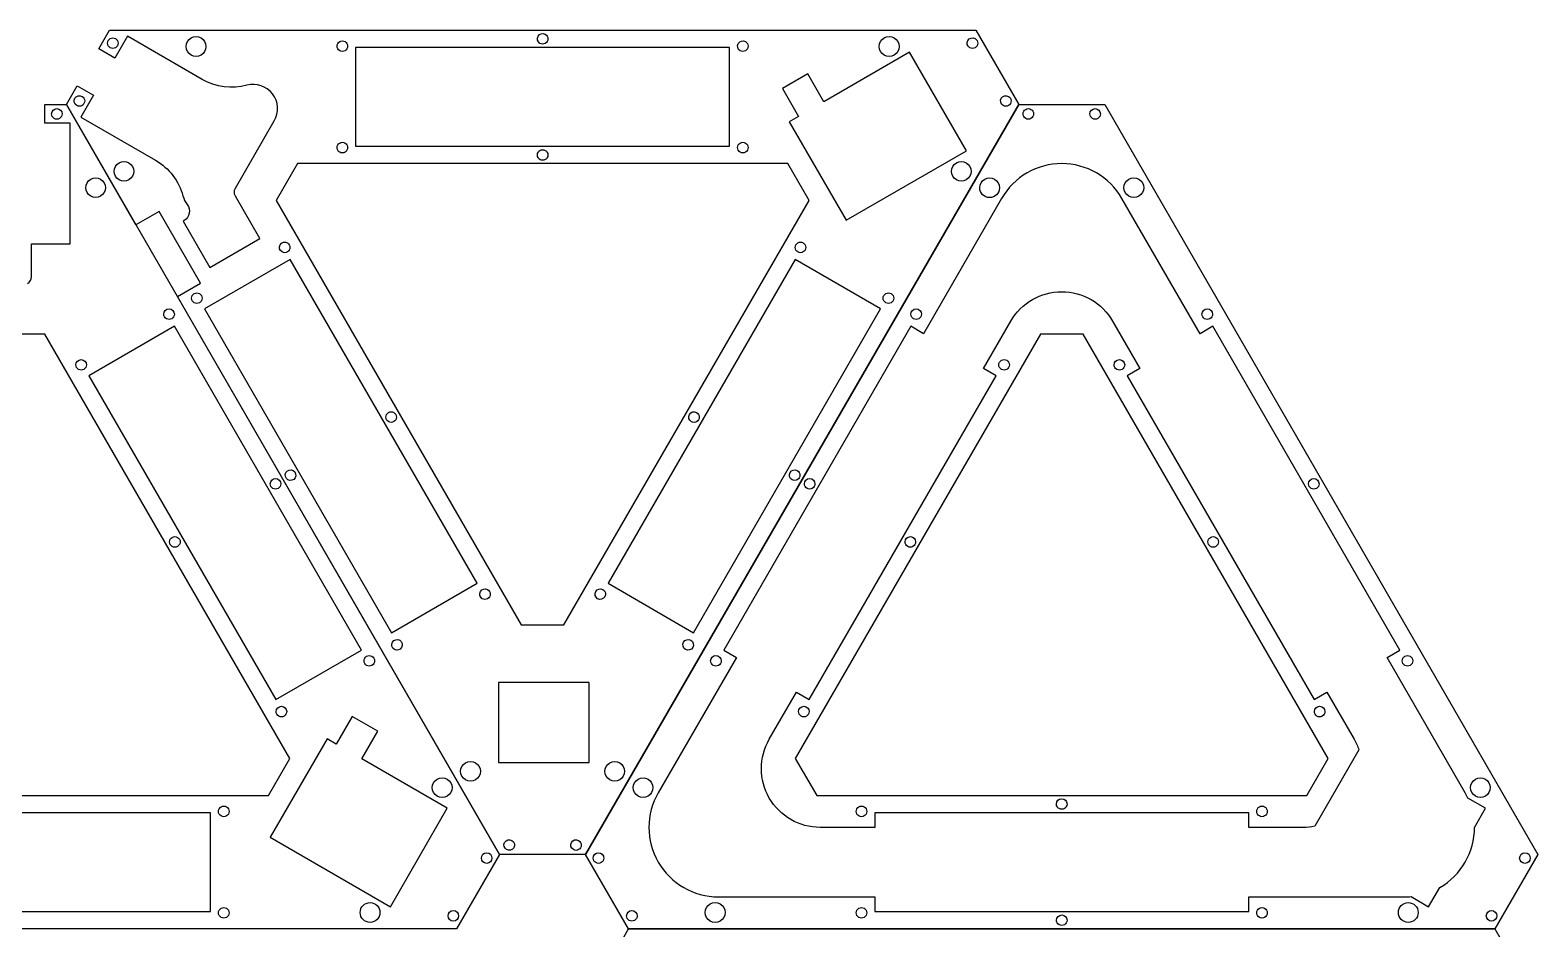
# Model space of a CAD drawing. Extents: x -29 to 538, y 574 to 910.
# Drawn here: x 255.9 to 538.2, y 742 to 910.3 of the extents above; entities that cross this region are included whole.
import ezdxf

# ---------------------------------------------------------------- set-up
doc = ezdxf.new("R2010")
doc.units = 0
doc.layers.get('0').update_dxf_attribs({"linetype": 'CONTINUOUS'})

msp = doc.modelspace()

# ---------------------------------------------------------------- linework, layer by layer
at = {"color": 7}
for p, q in [((268.772829, 906.804618), (270.797829, 910.312021)), ((270.797829, 910.312021), (432.95037, 910.31202)), ((274.178918, 909.168239), (271.803918, 905.054618)), ((288.170745, 901.090054), (274.178918, 909.168239)), ((287.92603, 908.852375), (287.92603, 908.852375)), ((352.367037, 909.549394), (352.367037, 909.549394)), ((417.672166, 908.852354), (417.672166, 908.852354)), ((432.95037, 910.31202), (441.000371, 896.369011)), ((271.803918, 905.054618), (268.772829, 906.804618)), ((271.908396, 908.735539), (271.908396, 908.735539)), ((314.881644, 908.169408), (314.881644, 908.169408)), ((316.874098, 907.062019), (316.874098, 888.562019)), ((386.874099, 907.062018), (316.874098, 907.062019)), ((386.874099, 888.562018), (386.874099, 907.062018)), ((389.856565, 908.169361), (389.856565, 908.169361)), ((420.562361, 906.16202), (404.540891, 896.91202)), ((431.21236, 887.71568), (420.562361, 906.16202)), ((432.829825, 908.735511), (432.829825, 908.735511)), ((401.540893, 902.108171), (396.777754, 899.358171)), ((404.540891, 896.91202), (401.540893, 902.108171)), ((262.747829, 896.369012), (264.772829, 899.876415)), ((264.772829, 899.876415), (267.803918, 898.126415)), ((267.803918, 898.126415), (265.428918, 894.012794)), ((265.658396, 897.910222), (265.658396, 897.910222)), ((396.777754, 899.358171), (399.777751, 894.16202)), ((439.079819, 897.910197), (439.079819, 897.910197)), ((258.69783, 892.869015), (258.69783, 896.369015)), ((258.69783, 896.369015), (262.74783, 896.369015)), ((275.747829, 873.852352), (262.747829, 896.369012)), ((262.74783, 896.369015), (343.8241, 755.940795)), ((359.9241, 755.940795), (441.00037, 896.369015)), ((441.000371, 896.369011), (359.924101, 755.940792)), ((441.00037, 896.369015), (457.10037, 896.369015)), ((457.10037, 896.369015), (538.17664, 755.940795)), ((263.44783, 892.869015), (258.69783, 892.869015)), ((261.93782, 894.619015), (261.93782, 894.619015)), ((263.44783, 870.269015), (263.44783, 892.869015)), ((399.777751, 894.16202), (398.045701, 893.162021)), ((398.045701, 893.162021), (408.6957, 874.71568)), ((443.79036, 894.618995), (443.79036, 894.618995)), ((456.29036, 894.618995), (456.29036, 894.618995)), ((314.88162, 889.169367), (314.88162, 889.169367)), ((389.856576, 889.169381), (389.856576, 889.169381)), ((316.874098, 888.562019), (386.874099, 888.562018)), ((352.371169, 887.789391), (352.371169, 887.789391)), ((408.6957, 874.71568), (431.21236, 887.71568)), ((274.42603, 885.469689), (274.42603, 885.469689)), ((305.999096, 885.312023), (301.999096, 878.38382)), ((397.749104, 885.312019), (305.999096, 885.312023)), ((401.749101, 878.383817), (397.749104, 885.312019)), ((431.172169, 885.469666), (431.172169, 885.469666)), ((270.04782, 880.805735), (270.04782, 880.805735)), ((437.40036, 880.805735), (437.40036, 880.805735)), ((464.40036, 880.805735), (464.40036, 880.805735)), ((301.999096, 878.38382), (347.874104, 798.925984)), ((355.874101, 798.925986), (401.749101, 878.383817)), ((437.79204, 878.812015), (423.15839, 853.465795)), ((474.94235, 853.465785), (460.3087, 878.812015)), ((280.077957, 876.352354), (275.747829, 873.852352)), ((287.827963, 862.928957), (280.077957, 876.352354)), ((284.772866, 874.675955), (284.578983, 874.56402)), ((284.578983, 874.56402), (289.602275, 865.863437)), ((256.19783, 864.142985), (256.19783, 870.269015)), ((256.19783, 870.269015), (263.44783, 870.269015)), ((289.602275, 865.863437), (298.961887, 871.267221)), ((304.08978, 870.477352), (304.08978, 870.477352)), ((400.648427, 870.477394), (400.648427, 870.477394)), ((304.622018, 867.340794), (288.600548, 858.090794)), ((339.622019, 806.719015), (304.622018, 867.340794)), ((399.126183, 867.340791), (364.126183, 806.719012)), ((415.147653, 858.090791), (399.126183, 867.340791)), ((283.497834, 860.428955), (287.827963, 862.928957)), ((287.635304, 860.977363), (287.635304, 860.977363)), ((417.10291, 860.977394), (417.10291, 860.977394)), ((343.8241, 755.940793), (283.497834, 860.428955)), ((288.600548, 858.090794), (323.600549, 797.469015)), ((380.147653, 797.469012), (415.147653, 858.090791)), ((282.93416, 857.120005), (282.93416, 857.120005)), ((422.79404, 857.120005), (422.79404, 857.120005)), ((434.41672, 846.965795), (439.52409, 855.812025)), ((458.57665, 855.812025), (463.68402, 846.965795)), ((458.57665, 855.812025), (458.57665, 855.812025)), ((477.2867, 857.120005), (477.2867, 857.120005)), ((258.69783, 853.383815), (250.69783, 853.383815)), ((304.57283, 773.925985), (258.69783, 853.383815)), ((282.97138, 854.840795), (266.94991, 845.590795)), ((317.97138, 794.219015), (282.97138, 854.840795)), ((420.77682, 854.840795), (385.77682, 794.219015)), ((445.05037, 853.383825), (399.17537, 773.925985)), ((423.15839, 853.465795), (420.77682, 854.840795)), ((453.05037, 853.383825), (445.05037, 853.383825)), ((498.92537, 773.925985), (453.05037, 853.383825)), ((477.32392, 854.840785), (474.94235, 853.465785)), ((512.32392, 794.219005), (477.32392, 854.840785)), ((266.47968, 847.620005), (266.47968, 847.620005)), ((436.79829, 845.590795), (434.41672, 846.965795)), ((439.24852, 847.620005), (439.24852, 847.620005)), ((460.83222, 847.620005), (460.83222, 847.620005)), ((463.68402, 846.965795), (461.30245, 845.590795)), ((266.94991, 845.590795), (301.94991, 784.969015)), ((401.79829, 784.969015), (436.79829, 845.590795)), ((461.30245, 845.590795), (496.30245, 784.969015)), ((324.027622, 838.704068), (324.027622, 838.704068)), ((380.708527, 838.700474), (380.708527, 838.700474)), ((305.184949, 827.82048), (305.184949, 827.82048)), ((399.555323, 827.824063), (399.555323, 827.824063)), ((302.87197, 825.346695), (302.87197, 825.346695)), ((402.85416, 825.343125), (402.85416, 825.343125)), ((497.22451, 825.346695), (497.22451, 825.346695)), ((284.02933, 814.463115), (284.02933, 814.463115)), ((421.70095, 814.466685), (421.70095, 814.466685)), ((478.38187, 814.463115), (478.38187, 814.463115)), ((323.600549, 797.469015), (339.622019, 806.719015)), ((341.577261, 805.547154), (341.577261, 805.547154)), ((363.160937, 805.547157), (363.160937, 805.547157)), ((364.126183, 806.719012), (380.147653, 797.469012)), ((347.874104, 798.925984), (355.874101, 798.925986)), ((325.122785, 796.047165), (325.122785, 796.047165)), ((379.61542, 796.047157), (379.61542, 796.047157)), ((301.94991, 784.969015), (317.97138, 794.219015)), ((385.77682, 794.219015), (388.15839, 792.844015)), ((509.94235, 792.844005), (512.32392, 794.219005)), ((320.42162, 792.189805), (320.42162, 792.189805)), ((388.15839, 792.844015), (373.52474, 767.497785)), ((385.30658, 792.189795), (385.30658, 792.189795)), ((524.57601, 767.497775), (509.94235, 792.844005)), ((514.77416, 792.189795), (514.77416, 792.189795)), ((360.603639, 788.132747), (343.603641, 788.132746)), ((343.603641, 788.132746), (343.603641, 773.132747)), ((360.60364, 773.132748), (360.603639, 788.132747)), ((394.30934, 777.497785), (399.41672, 786.344015)), ((399.41672, 786.344015), (401.79829, 784.969015)), ((496.30245, 784.969015), (498.68402, 786.344015)), ((303.96714, 782.689805), (303.96714, 782.689805)), ((316.25148, 781.790275), (313.25148, 776.594125)), ((321.01462, 779.040275), (316.25148, 781.790275)), ((401.76107, 782.689795), (401.76107, 782.689795)), ((498.31968, 782.689795), (498.31968, 782.689795)), ((318.01462, 773.844125), (321.01462, 779.040275)), ((311.51943, 777.594125), (300.86943, 759.147785)), ((313.25148, 776.594125), (311.51943, 777.594125)), ((300.57283, 766.997785), (304.57283, 773.925985)), ((334.03609, 764.594125), (318.01462, 773.844125)), ((399.17537, 773.925985), (403.17537, 766.997785)), ((494.92537, 766.997785), (498.92537, 773.925985)), ((504.68171, 775.532545), (496.41223, 761.209365)), ((339.299101, 773.106224), (339.299101, 773.106224)), ((343.603641, 773.132747), (360.60364, 773.132748)), ((366.299104, 773.106222), (366.299104, 773.106222)), ((334.9209, 768.442275), (334.9209, 768.442275)), ((372.527286, 768.442275), (372.527286, 768.442275)), ((529.27344, 768.442275), (529.27344, 768.442275)), ((208.82283, 766.997785), (300.57283, 766.997785)), ((403.17537, 766.997785), (494.92537, 766.997785)), ((450.0383, 765.377785), (450.0383, 765.377785)), ((528.38863, 764.594115), (525.09892, 766.493435)), ((289.69783, 763.747785), (219.69783, 763.747785)), ((289.69783, 745.247785), (289.69783, 763.747785)), ((293.1753, 763.997785), (293.1753, 763.997785)), ((323.38609, 746.147785), (334.03609, 764.594125)), ((412.55291, 763.997785), (412.55291, 763.997785)), ((484.05037, 763.747785), (414.05037, 763.747785)), ((414.05037, 763.747785), (414.05037, 760.997785)), ((484.05037, 760.997785), (484.05037, 763.747785)), ((487.52784, 763.997785), (487.52784, 763.997785)), ((526.31767, 761.007115), (528.38863, 764.594115)), ((414.05037, 760.997785), (403.83562, 760.997785)), ((494.26512, 760.997785), (484.05037, 760.997785)), ((300.86943, 759.147785), (323.38609, 746.147785)), ((346.11912, 758.548164), (346.11912, 758.548164)), ((358.619114, 758.548168), (358.619114, 758.548168)), ((343.8241, 755.940795), (335.7741, 741.997785)), ((342.39855, 755.256955), (342.39855, 755.256955)), ((359.924101, 755.940792), (343.8241, 755.940793)), ((367.9741, 741.997785), (359.9241, 755.940795)), ((363.329647, 755.256935), (363.329647, 755.256935)), ((538.17664, 755.940795), (530.12664, 741.997785)), ((536.75109, 755.256935), (536.75109, 755.256935)), ((384.78307, 747.997785), (414.05037, 747.997785)), ((414.05037, 747.997785), (414.05037, 745.247785)), ((484.05037, 745.247785), (484.05037, 747.997785)), ((484.05037, 747.997785), (513.31768, 747.997785)), ((514.44892, 748.047085), (517.73863, 746.147775)), ((517.73863, 746.147775), (519.80959, 749.734785)), ((219.69783, 745.247785), (289.69783, 745.247785)), ((414.05037, 745.247785), (484.05037, 745.247785)), ((293.1753, 744.997785), (293.1753, 744.997785)), ((321.42092, 745.059585), (321.42092, 745.059585)), ((336.14855, 744.431635), (336.14855, 744.431635)), ((369.579647, 744.431625), (369.579647, 744.431625)), ((386.02729, 745.059585), (386.02729, 745.059585)), ((412.55291, 744.997785), (412.55291, 744.997785)), ((450.04244, 743.617775), (450.04244, 743.617775)), ((487.52784, 744.997785), (487.52784, 744.997785)), ((515.77346, 745.059585), (515.77346, 745.059585)), ((530.50109, 744.431625), (530.50109, 744.431625)), ((335.7741, 741.997785), (173.62156, 741.997785)), ((359.9241, 728.054776), (367.9741, 741.997785)), ((530.12664, 741.997785), (367.9741, 741.997785)), ((367.9741, 741.997785), (530.126641, 741.997784)), ((530.126641, 741.997784), (538.176642, 728.054775))]:
    msp.add_line(p, q, dxfattribs=at)
for points in [[(270.918396, 908.735539), (271.224703, 908.912386), (271.602089, 908.912386), (271.908396, 908.735539)], [(285.15103, 907.250228), (285.15103, 907.911169), (285.503638, 908.521904), (286.07603, 908.852375)], [(286.07603, 908.852375), (286.648422, 909.182846), (287.353638, 909.182846), (287.92603, 908.852375)], [(287.92603, 908.852375), (288.498422, 908.521904), (288.85103, 907.911169), (288.85103, 907.250228)], [(351.377037, 907.834664), (350.903528, 908.108045), (350.741292, 908.713519), (351.014673, 909.187029)], [(351.014673, 909.187029), (351.288053, 909.660538), (351.893528, 909.822775), (352.367037, 909.549394)], [(352.367037, 909.549394), (352.673344, 909.372548), (352.862037, 909.045722), (352.862037, 908.692029)], [(414.897166, 907.250207), (414.897166, 907.911149), (415.249774, 908.521884), (415.822166, 908.852354)], [(415.822166, 908.852354), (416.394558, 909.182825), (417.099774, 909.182825), (417.672166, 908.852354)], [(417.672166, 908.852354), (418.244558, 908.521884), (418.597166, 907.911149), (418.597166, 907.250207)], [(431.47746, 908.373145), (431.750841, 908.846655), (432.356315, 909.008891), (432.829825, 908.735511)], [(270.423396, 907.878174), (270.423396, 908.231867), (270.612089, 908.558693), (270.918396, 908.735539)], [(270.918396, 907.020809), (270.612089, 907.197655), (270.423396, 907.524481), (270.423396, 907.878174)], [(271.908396, 907.020809), (271.602089, 906.843962), (271.224703, 906.843962), (270.918396, 907.020809)], [(271.908396, 908.735539), (272.214703, 908.558693), (272.403396, 908.231867), (272.403396, 907.878174)], [(272.403396, 907.878174), (272.403396, 907.524481), (272.214703, 907.197655), (271.908396, 907.020809)], [(286.07603, 905.648081), (285.503638, 905.978552), (285.15103, 906.589287), (285.15103, 907.250228)], [(288.85103, 907.250228), (288.85103, 906.589287), (288.498422, 905.978552), (287.92603, 905.648081)], [(313.396644, 907.312043), (313.396644, 907.665736), (313.585337, 907.992561), (313.891644, 908.169408)], [(313.891644, 906.454678), (313.585337, 906.631524), (313.396644, 906.95835), (313.396644, 907.312043)], [(313.891644, 908.169408), (314.197951, 908.346254), (314.575337, 908.346254), (314.881644, 908.169408)], [(314.881644, 906.454678), (314.575337, 906.277831), (314.197951, 906.277831), (313.891644, 906.454678)], [(314.881644, 908.169408), (315.187951, 907.992561), (315.376644, 907.665736), (315.376644, 907.312043)], [(315.376644, 907.312043), (315.376644, 906.95835), (315.187951, 906.631524), (314.881644, 906.454678)], [(352.367037, 907.834664), (352.06073, 907.657817), (351.683344, 907.657817), (351.377037, 907.834664)], [(352.862037, 908.692029), (352.862037, 908.338336), (352.673344, 908.01151), (352.367037, 907.834664)], [(388.866565, 906.454631), (388.393056, 906.728012), (388.230819, 907.333486), (388.5042, 907.806996)], [(388.5042, 907.806996), (388.777581, 908.280505), (389.383055, 908.442742), (389.856565, 908.169361)], [(389.856565, 906.454631), (389.550258, 906.277784), (389.172872, 906.277784), (388.866565, 906.454631)], [(389.856565, 908.169361), (390.162872, 907.992514), (390.351565, 907.665689), (390.351565, 907.311996)], [(390.351565, 907.311996), (390.351565, 906.958303), (390.162872, 906.631477), (389.856565, 906.454631)], [(415.822166, 905.64806), (415.249774, 905.978531), (414.897166, 906.589266), (414.897166, 907.250207)], [(418.597166, 907.250207), (418.597166, 906.589266), (418.244558, 905.978531), (417.672166, 905.64806)], [(431.839825, 907.02078), (431.366316, 907.294161), (431.204079, 907.899636), (431.47746, 908.373145)], [(432.829825, 907.02078), (432.523518, 906.843934), (432.146132, 906.843934), (431.839825, 907.02078)], [(432.829825, 908.735511), (433.136132, 908.558664), (433.324825, 908.231838), (433.324825, 907.878145)], [(433.324825, 907.878145), (433.324825, 907.524453), (433.136132, 907.197627), (432.829825, 907.02078)], [(287.92603, 905.648081), (287.353638, 905.31761), (286.648422, 905.31761), (286.07603, 905.648081)], [(417.672166, 905.64806), (417.099774, 905.31759), (416.394558, 905.31759), (415.822166, 905.64806)], [(296.51772, 899.991139), (293.699756, 899.236078), (290.697261, 899.631369), (288.170745, 901.090054)], [(301.31173, 898.363783), (300.189875, 899.825816), (298.297779, 900.4681), (296.51772, 899.991139)], [(264.668396, 896.195491), (264.194886, 896.468872), (264.03265, 897.074347), (264.306031, 897.547856)], [(264.306031, 897.547856), (264.579412, 898.021366), (265.184886, 898.183602), (265.658396, 897.910222)], [(265.658396, 897.910222), (265.964703, 897.733375), (266.153396, 897.406549), (266.153396, 897.052856)], [(301.642844, 893.311934), (302.564269, 894.90789), (302.433585, 896.90175), (301.31173, 898.363783)], [(438.089819, 896.195467), (437.616309, 896.468848), (437.454073, 897.074322), (437.727454, 897.547832)], [(437.727454, 897.547832), (438.000835, 898.021341), (438.606309, 898.183578), (439.079819, 897.910197)], [(439.079819, 897.910197), (439.386126, 897.73335), (439.574819, 897.406525), (439.574819, 897.052832)], [(259.95782, 894.619015), (259.95782, 895.165777), (260.401058, 895.609015), (260.94782, 895.609015)], [(260.94782, 895.609015), (261.494582, 895.609015), (261.93782, 895.165777), (261.93782, 894.619015)], [(265.658396, 896.195491), (265.352089, 896.018645), (264.974703, 896.018645), (264.668396, 896.195491)], [(266.153396, 897.052856), (266.153396, 896.699163), (265.964703, 896.372338), (265.658396, 896.195491)], [(439.079819, 896.195467), (438.773511, 896.01862), (438.396126, 896.01862), (438.089819, 896.195467)], [(439.574819, 897.052832), (439.574819, 896.699139), (439.386126, 896.372313), (439.079819, 896.195467)], [(441.81036, 894.618995), (441.81036, 894.972688), (441.999053, 895.299513), (442.30536, 895.47636)], [(442.30536, 895.47636), (442.611667, 895.653206), (442.989053, 895.653206), (443.29536, 895.47636)], [(443.29536, 895.47636), (443.601667, 895.299513), (443.79036, 894.972688), (443.79036, 894.618995)], [(454.31036, 894.618995), (454.31036, 895.165757), (454.753598, 895.608995), (455.30036, 895.608995)], [(455.30036, 895.608995), (455.847122, 895.608995), (456.29036, 895.165757), (456.29036, 894.618995)], [(260.45282, 893.76165), (260.146513, 893.938496), (259.95782, 894.265322), (259.95782, 894.619015)], [(261.44282, 893.76165), (261.136513, 893.584803), (260.759127, 893.584803), (260.45282, 893.76165)], [(261.93782, 894.619015), (261.93782, 894.265322), (261.749127, 893.938496), (261.44282, 893.76165)], [(265.428918, 894.012794), (265.428918, 894.012794), (279.420745, 885.934609), (279.420745, 885.934609)], [(294.371614, 880.717794), (294.371614, 880.717794), (301.642844, 893.311934), (301.642844, 893.311934)], [(442.30536, 893.76163), (441.999053, 893.938476), (441.81036, 894.265302), (441.81036, 894.618995)], [(443.29536, 893.76163), (442.989053, 893.584783), (442.611667, 893.584783), (442.30536, 893.76163)], [(443.79036, 894.618995), (443.79036, 894.265302), (443.601667, 893.938476), (443.29536, 893.76163)], [(454.80536, 893.76163), (454.499053, 893.938476), (454.31036, 894.265302), (454.31036, 894.618995)], [(455.79536, 893.76163), (455.489053, 893.584783), (455.111667, 893.584783), (454.80536, 893.76163)], [(456.29036, 894.618995), (456.29036, 894.265302), (456.101667, 893.938476), (455.79536, 893.76163)], [(313.39662, 888.312002), (313.39662, 888.665695), (313.585313, 888.99252), (313.89162, 889.169367)], [(313.89162, 889.169367), (314.197927, 889.346213), (314.575313, 889.346213), (314.88162, 889.169367)], [(314.88162, 889.169367), (315.187927, 888.99252), (315.37662, 888.665695), (315.37662, 888.312002)], [(388.371576, 888.312015), (388.371576, 888.665708), (388.560269, 888.992534), (388.866576, 889.169381)], [(388.866576, 889.169381), (389.172883, 889.346227), (389.550269, 889.346227), (389.856576, 889.169381)], [(389.856576, 889.169381), (390.162883, 888.992534), (390.351576, 888.665708), (390.351576, 888.312015)], [(313.89162, 887.454637), (313.585313, 887.631483), (313.39662, 887.958309), (313.39662, 888.312002)], [(314.88162, 887.454637), (314.575313, 887.27779), (314.197927, 887.27779), (313.89162, 887.454637)], [(315.37662, 888.312002), (315.37662, 887.958309), (315.187927, 887.631483), (314.88162, 887.454637)], [(350.886169, 886.932025), (350.886169, 887.285718), (351.074862, 887.612544), (351.381169, 887.789391)], [(351.381169, 886.07466), (351.074862, 886.251507), (350.886169, 886.578333), (350.886169, 886.932025)], [(351.381169, 887.789391), (351.687476, 887.966237), (352.064862, 887.966237), (352.371169, 887.789391)], [(352.371169, 887.789391), (352.677476, 887.612544), (352.866169, 887.285718), (352.866169, 886.932025)], [(352.866169, 886.932025), (352.866169, 886.578333), (352.677476, 886.251507), (352.371169, 886.07466)], [(388.866576, 887.45465), (388.560269, 887.631497), (388.371576, 887.958323), (388.371576, 888.312015)], [(389.856576, 887.45465), (389.550269, 887.277804), (389.172883, 887.277804), (388.866576, 887.45465)], [(390.351576, 888.312015), (390.351576, 887.958323), (390.162883, 887.631497), (389.856576, 887.45465)], [(271.65103, 883.867542), (271.65103, 884.528484), (272.003638, 885.139219), (272.57603, 885.469689)], [(272.57603, 882.265395), (272.003638, 882.595866), (271.65103, 883.206601), (271.65103, 883.867542)], [(272.57603, 885.469689), (273.148422, 885.80016), (273.853638, 885.80016), (274.42603, 885.469689)], [(274.42603, 885.469689), (274.998422, 885.139219), (275.35103, 884.528484), (275.35103, 883.867542)], [(275.35103, 883.867542), (275.35103, 883.206601), (274.998422, 882.595866), (274.42603, 882.265395)], [(279.420745, 885.934609), (281.947261, 884.475925), (283.79084, 882.073333), (284.54592, 879.255374)], [(352.371169, 886.07466), (352.064862, 885.897814), (351.687476, 885.897814), (351.381169, 886.07466)], [(428.397169, 883.867519), (428.397169, 884.528461), (428.749777, 885.139196), (429.322169, 885.469666)], [(429.322169, 882.265372), (428.749777, 882.595843), (428.397169, 883.206578), (428.397169, 883.867519)], [(429.322169, 885.469666), (429.894561, 885.800137), (430.599777, 885.800137), (431.172169, 885.469666)], [(431.172169, 885.469666), (431.744561, 885.139196), (432.097169, 884.528461), (432.097169, 883.867519)], [(432.097169, 883.867519), (432.097169, 883.206578), (431.744561, 882.595843), (431.172169, 882.265372)], [(449.05037, 885.312014), (444.405918, 885.312014), (440.114266, 882.834229), (437.79204, 878.812015)], [(460.3087, 878.812015), (457.986474, 882.834229), (453.694822, 885.312014), (449.05037, 885.312014)], [(266.34782, 880.805735), (266.34782, 881.466676), (266.700428, 882.077411), (267.27282, 882.407882)], [(267.27282, 879.203588), (266.700428, 879.534058), (266.34782, 880.144793), (266.34782, 880.805735)], [(267.27282, 882.407882), (267.845212, 882.738352), (268.550428, 882.738352), (269.12282, 882.407882)], [(269.12282, 882.407882), (269.695212, 882.077411), (270.04782, 881.466676), (270.04782, 880.805735)], [(270.04782, 880.805735), (270.04782, 880.144793), (269.695212, 879.534058), (269.12282, 879.203588)], [(274.42603, 882.265395), (273.853638, 881.934925), (273.148422, 881.934925), (272.57603, 882.265395)], [(294.371618, 879.217801), (294.10367, 879.6819), (294.103669, 880.253693), (294.371614, 880.717794)], [(431.172169, 882.265372), (430.599777, 881.934902), (429.894561, 881.934902), (429.322169, 882.265372)], [(433.70036, 880.805735), (433.70036, 881.466676), (434.052968, 882.077411), (434.62536, 882.407882)], [(435.55036, 878.955735), (434.528633, 878.955735), (433.70036, 879.784008), (433.70036, 880.805735)], [(434.62536, 882.407882), (435.197752, 882.738352), (435.902968, 882.738352), (436.47536, 882.407882)], [(437.40036, 880.805735), (437.40036, 879.784008), (436.572087, 878.955735), (435.55036, 878.955735)], [(436.47536, 882.407882), (437.047752, 882.077411), (437.40036, 881.466676), (437.40036, 880.805735)], [(460.70036, 880.805735), (460.70036, 881.466676), (461.052968, 882.077411), (461.62536, 882.407882)], [(461.62536, 879.203588), (461.052968, 879.534058), (460.70036, 880.144793), (460.70036, 880.805735)], [(461.62536, 882.407882), (462.197752, 882.738352), (462.902968, 882.738352), (463.47536, 882.407882)], [(463.47536, 882.407882), (464.047752, 882.077411), (464.40036, 881.466676), (464.40036, 880.805735)], [(464.40036, 880.805735), (464.40036, 880.144793), (464.047752, 879.534058), (463.47536, 879.203588)], [(269.12282, 879.203588), (268.550428, 878.873117), (267.845212, 878.873117), (267.27282, 879.203588)], [(284.54592, 879.255374), (284.703491, 878.667312), (284.977316, 878.116792), (285.35122, 877.636334)], [(298.961887, 871.267221), (298.961887, 871.267221), (294.371618, 879.217801), (294.371618, 879.217801)], [(463.47536, 879.203588), (462.902968, 878.873117), (462.197752, 878.873117), (461.62536, 879.203588)], [(285.735755, 876.024525), (285.624867, 875.456928), (285.273712, 874.965119), (284.772866, 874.675955)], [(285.35122, 877.636334), (285.706408, 877.17993), (285.846644, 876.592121), (285.735755, 876.024525)], [(303.09978, 868.762621), (302.626271, 869.036002), (302.464034, 869.641477), (302.737415, 870.114986)], [(302.737415, 870.114986), (303.010796, 870.588496), (303.61627, 870.750732), (304.08978, 870.477352)], [(304.08978, 870.477352), (304.396087, 870.300505), (304.58478, 869.97368), (304.58478, 869.619987)], [(304.58478, 869.619987), (304.58478, 869.266294), (304.396087, 868.939468), (304.08978, 868.762621)], [(399.163427, 869.620029), (399.163427, 869.973722), (399.35212, 870.300548), (399.658427, 870.477394)], [(399.658427, 868.762664), (399.35212, 868.93951), (399.163427, 869.266336), (399.163427, 869.620029)], [(399.658427, 870.477394), (399.964734, 870.65424), (400.34212, 870.65424), (400.648427, 870.477394)], [(400.648427, 870.477394), (400.954734, 870.300548), (401.143427, 869.973722), (401.143427, 869.620029)], [(401.143427, 869.620029), (401.143427, 869.266336), (400.954734, 868.93951), (400.648427, 868.762664)], [(304.08978, 868.762621), (303.783473, 868.585775), (303.406087, 868.585775), (303.09978, 868.762621)], [(400.648427, 868.762664), (400.34212, 868.585817), (399.964734, 868.585817), (399.658427, 868.762664)], [(255.44783, 862.843947), (255.911932, 863.111896), (256.19783, 863.607086), (256.19783, 864.142985)], [(286.150304, 860.119998), (286.150304, 860.473691), (286.338997, 860.800516), (286.645304, 860.977363)], [(286.645304, 860.977363), (286.951611, 861.154209), (287.328997, 861.154209), (287.635304, 860.977363)], [(287.635304, 860.977363), (287.941611, 860.800516), (288.130304, 860.473691), (288.130304, 860.119998)], [(415.61791, 860.120029), (415.61791, 860.473722), (415.806603, 860.800548), (416.11291, 860.977394)], [(416.11291, 860.977394), (416.419217, 861.15424), (416.796603, 861.15424), (417.10291, 860.977394)], [(417.10291, 860.977394), (417.409217, 860.800548), (417.59791, 860.473722), (417.59791, 860.120029)], [(439.52409, 855.812025), (441.489051, 859.215437), (445.120448, 861.312026), (449.05037, 861.312026)], [(449.05037, 861.312026), (452.980292, 861.312026), (456.611689, 859.215437), (458.57665, 855.812025)], [(280.95416, 857.120005), (280.95416, 857.666767), (281.397398, 858.110005), (281.94416, 858.110005)], [(281.94416, 858.110005), (282.490922, 858.110005), (282.93416, 857.666767), (282.93416, 857.120005)], [(286.645304, 859.262632), (286.338997, 859.439479), (286.150304, 859.766305), (286.150304, 860.119998)], [(287.635304, 859.262632), (287.328997, 859.085786), (286.951611, 859.085786), (286.645304, 859.262632)], [(288.130304, 860.119998), (288.130304, 859.766305), (287.941611, 859.439479), (287.635304, 859.262632)], [(416.11291, 859.262664), (415.806603, 859.43951), (415.61791, 859.766336), (415.61791, 860.120029)], [(417.10291, 859.262664), (416.796603, 859.085817), (416.419217, 859.085817), (416.11291, 859.262664)], [(417.59791, 860.120029), (417.59791, 859.766336), (417.409217, 859.43951), (417.10291, 859.262664)], [(420.81404, 857.120005), (420.81404, 857.666767), (421.257278, 858.110005), (421.80404, 858.110005)], [(421.80404, 858.110005), (422.350802, 858.110005), (422.79404, 857.666767), (422.79404, 857.120005)], [(475.3067, 857.120005), (475.3067, 857.666767), (475.749938, 858.110005), (476.2967, 858.110005)], [(476.2967, 858.110005), (476.843462, 858.110005), (477.2867, 857.666767), (477.2867, 857.120005)], [(281.44916, 856.26264), (281.142853, 856.439486), (280.95416, 856.766312), (280.95416, 857.120005)], [(282.43916, 856.26264), (282.132853, 856.085793), (281.755467, 856.085793), (281.44916, 856.26264)], [(282.93416, 857.120005), (282.93416, 856.766312), (282.745467, 856.439486), (282.43916, 856.26264)], [(421.30904, 856.26264), (421.002733, 856.439486), (420.81404, 856.766312), (420.81404, 857.120005)], [(422.29904, 856.26264), (421.992733, 856.085793), (421.615347, 856.085793), (421.30904, 856.26264)], [(422.79404, 857.120005), (422.79404, 856.766312), (422.605347, 856.439486), (422.29904, 856.26264)], [(475.8017, 856.26264), (475.495393, 856.439486), (475.3067, 856.766312), (475.3067, 857.120005)], [(476.7917, 856.26264), (476.485393, 856.085793), (476.108007, 856.085793), (475.8017, 856.26264)], [(477.2867, 857.120005), (477.2867, 856.766312), (477.098007, 856.439486), (476.7917, 856.26264)], [(264.49968, 847.620005), (264.49968, 848.166767), (264.942918, 848.610005), (265.48968, 848.610005)], [(264.99468, 846.76264), (264.688373, 846.939486), (264.49968, 847.266312), (264.49968, 847.620005)], [(265.98468, 846.76264), (265.678373, 846.585793), (265.300987, 846.585793), (264.99468, 846.76264)], [(265.48968, 848.610005), (266.036442, 848.610005), (266.47968, 848.166767), (266.47968, 847.620005)], [(266.47968, 847.620005), (266.47968, 847.266312), (266.290987, 846.939486), (265.98468, 846.76264)], [(437.26852, 847.620005), (437.26852, 847.973698), (437.457213, 848.300523), (437.76352, 848.47737)], [(437.76352, 846.76264), (437.457213, 846.939486), (437.26852, 847.266312), (437.26852, 847.620005)], [(437.76352, 848.47737), (438.069827, 848.654216), (438.447213, 848.654216), (438.75352, 848.47737)], [(438.75352, 846.76264), (438.447213, 846.585793), (438.069827, 846.585793), (437.76352, 846.76264)], [(438.75352, 848.47737), (439.059827, 848.300523), (439.24852, 847.973698), (439.24852, 847.620005)], [(439.24852, 847.620005), (439.24852, 847.266312), (439.059827, 846.939486), (438.75352, 846.76264)], [(458.85222, 847.620005), (458.85222, 848.166767), (459.295458, 848.610005), (459.84222, 848.610005)], [(459.34722, 846.76264), (459.040913, 846.939486), (458.85222, 847.266312), (458.85222, 847.620005)], [(460.33722, 846.76264), (460.030913, 846.585793), (459.653527, 846.585793), (459.34722, 846.76264)], [(459.84222, 848.610005), (460.388982, 848.610005), (460.83222, 848.166767), (460.83222, 847.620005)], [(460.83222, 847.620005), (460.83222, 847.266312), (460.643527, 846.939486), (460.33722, 846.76264)], [(322.542622, 837.846703), (322.542622, 838.200395), (322.731315, 838.527221), (323.037622, 838.704068)], [(323.037622, 838.704068), (323.343929, 838.880914), (323.721315, 838.880914), (324.027622, 838.704068)], [(324.027622, 838.704068), (324.33393, 838.527221), (324.522622, 838.200395), (324.522622, 837.846703)], [(379.718527, 836.985744), (379.245017, 837.259125), (379.082781, 837.864599), (379.356162, 838.338109)], [(379.356162, 838.338109), (379.629543, 838.811618), (380.235017, 838.973855), (380.708527, 838.700474)], [(380.708527, 838.700474), (381.014834, 838.523628), (381.203527, 838.196802), (381.203527, 837.843109)], [(323.037622, 836.989337), (322.731315, 837.166184), (322.542622, 837.49301), (322.542622, 837.846703)], [(324.027622, 836.989337), (323.721315, 836.812491), (323.343929, 836.812491), (323.037622, 836.989337)], [(324.522622, 837.846703), (324.522622, 837.49301), (324.33393, 837.166184), (324.027622, 836.989337)], [(380.708527, 836.985744), (380.40222, 836.808897), (380.024834, 836.808897), (379.718527, 836.985744)], [(381.203527, 837.843109), (381.203527, 837.489416), (381.014834, 837.16259), (380.708527, 836.985744)], [(304.194949, 826.10575), (303.72144, 826.379131), (303.559203, 826.984605), (303.832584, 827.458115)], [(303.832584, 827.458115), (304.105965, 827.931624), (304.711439, 828.093861), (305.184949, 827.82048)], [(305.184949, 827.82048), (305.658459, 827.547099), (305.820695, 826.941625), (305.547314, 826.468115)], [(398.565323, 826.109333), (398.091814, 826.382714), (397.929578, 826.988188), (398.202958, 827.461698)], [(398.202958, 827.461698), (398.476339, 827.935207), (399.081814, 828.097444), (399.555323, 827.824063)], [(399.555323, 827.824063), (399.86163, 827.647217), (400.050323, 827.320391), (400.050323, 826.966698)], [(400.050323, 826.966698), (400.050323, 826.613005), (399.86163, 826.286179), (399.555323, 826.109333)], [(300.89197, 825.346695), (300.89197, 825.893457), (301.335208, 826.336695), (301.88197, 826.336695)], [(301.38697, 824.48933), (301.080663, 824.666176), (300.89197, 824.993002), (300.89197, 825.346695)], [(302.37697, 824.48933), (302.070663, 824.312483), (301.693277, 824.312483), (301.38697, 824.48933)], [(301.88197, 826.336695), (302.428732, 826.336695), (302.87197, 825.893457), (302.87197, 825.346695)], [(302.87197, 825.346695), (302.87197, 824.993002), (302.683277, 824.666176), (302.37697, 824.48933)], [(305.547314, 826.468115), (305.273933, 825.994605), (304.668459, 825.832369), (304.194949, 826.10575)], [(399.555323, 826.109333), (399.249016, 825.932486), (398.87163, 825.932486), (398.565323, 826.109333)], [(400.87416, 825.343125), (400.87416, 825.889887), (401.317398, 826.333125), (401.86416, 826.333125)], [(401.36916, 824.48576), (401.062853, 824.662606), (400.87416, 824.989432), (400.87416, 825.343125)], [(402.35916, 824.48576), (402.052853, 824.308913), (401.675467, 824.308913), (401.36916, 824.48576)], [(401.86416, 826.333125), (402.410922, 826.333125), (402.85416, 825.889887), (402.85416, 825.343125)], [(402.85416, 825.343125), (402.85416, 824.989432), (402.665467, 824.662606), (402.35916, 824.48576)], [(495.24451, 825.346695), (495.24451, 825.893457), (495.687748, 826.336695), (496.23451, 826.336695)], [(495.73951, 824.48933), (495.433203, 824.666176), (495.24451, 824.993002), (495.24451, 825.346695)], [(496.72951, 824.48933), (496.423203, 824.312483), (496.045817, 824.312483), (495.73951, 824.48933)], [(496.23451, 826.336695), (496.781272, 826.336695), (497.22451, 825.893457), (497.22451, 825.346695)], [(497.22451, 825.346695), (497.22451, 824.993002), (497.035817, 824.666176), (496.72951, 824.48933)], [(282.04933, 814.463115), (282.04933, 814.816808), (282.238023, 815.143633), (282.54433, 815.32048)], [(282.54433, 813.60575), (282.238023, 813.782596), (282.04933, 814.109422), (282.04933, 814.463115)], [(282.54433, 815.32048), (282.850637, 815.497326), (283.228023, 815.497326), (283.53433, 815.32048)], [(283.53433, 813.60575), (283.228023, 813.428903), (282.850637, 813.428903), (282.54433, 813.60575)], [(283.53433, 815.32048), (283.840637, 815.143633), (284.02933, 814.816808), (284.02933, 814.463115)], [(284.02933, 814.463115), (284.02933, 814.109422), (283.840637, 813.782596), (283.53433, 813.60575)], [(419.72095, 814.466685), (419.72095, 815.013447), (420.164188, 815.456685), (420.71095, 815.456685)], [(420.21595, 813.60932), (419.909643, 813.786166), (419.72095, 814.112992), (419.72095, 814.466685)], [(421.20595, 813.60932), (420.899643, 813.432473), (420.522257, 813.432473), (420.21595, 813.60932)], [(420.71095, 815.456685), (421.257712, 815.456685), (421.70095, 815.013447), (421.70095, 814.466685)], [(421.70095, 814.466685), (421.70095, 814.112992), (421.512257, 813.786166), (421.20595, 813.60932)], [(476.40187, 814.463115), (476.40187, 814.816808), (476.590563, 815.143633), (476.89687, 815.32048)], [(476.89687, 813.60575), (476.590563, 813.782596), (476.40187, 814.109422), (476.40187, 814.463115)], [(476.89687, 815.32048), (477.203177, 815.497326), (477.580563, 815.497326), (477.88687, 815.32048)], [(477.88687, 813.60575), (477.580563, 813.428903), (477.203177, 813.428903), (476.89687, 813.60575)], [(477.88687, 815.32048), (478.193177, 815.143633), (478.38187, 814.816808), (478.38187, 814.463115)], [(478.38187, 814.463115), (478.38187, 814.109422), (478.193177, 813.782596), (477.88687, 813.60575)], [(340.587261, 803.832424), (340.113752, 804.105805), (339.951516, 804.711279), (340.224896, 805.184789)], [(340.224896, 805.184789), (340.498277, 805.658298), (341.103752, 805.820535), (341.577261, 805.547154)], [(341.577261, 805.547154), (341.883568, 805.370308), (342.072261, 805.043482), (342.072261, 804.689789)], [(342.072261, 804.689789), (342.072261, 804.336096), (341.883568, 804.00927), (341.577261, 803.832424)], [(362.170937, 803.832426), (361.697427, 804.105807), (361.535191, 804.711282), (361.808572, 805.184791)], [(361.808572, 805.184791), (362.081953, 805.658301), (362.687427, 805.820537), (363.160937, 805.547157)], [(363.160937, 805.547157), (363.634446, 805.273776), (363.796683, 804.668301), (363.523302, 804.194792)], [(341.577261, 803.832424), (341.270954, 803.655577), (340.893568, 803.655577), (340.587261, 803.832424)], [(363.523302, 804.194792), (363.249921, 803.721282), (362.644447, 803.559046), (362.170937, 803.832426)], [(323.77042, 795.6848), (324.043801, 796.158309), (324.649275, 796.320546), (325.122785, 796.047165)], [(325.122785, 796.047165), (325.596295, 795.773784), (325.758531, 795.16831), (325.48515, 794.6948)], [(378.263055, 795.684791), (378.536436, 796.158301), (379.14191, 796.320537), (379.61542, 796.047157)], [(379.61542, 796.047157), (380.088929, 795.773776), (380.251165, 795.168301), (379.977785, 794.694792)], [(318.93662, 793.04717), (319.242927, 793.224016), (319.620313, 793.224016), (319.92662, 793.04717)], [(324.132785, 794.332435), (323.659276, 794.605816), (323.497039, 795.21129), (323.77042, 795.6848)], [(325.48515, 794.6948), (325.211769, 794.22129), (324.606295, 794.059054), (324.132785, 794.332435)], [(378.62542, 794.332426), (378.15191, 794.605807), (377.989674, 795.211282), (378.263055, 795.684791)], [(379.977785, 794.694792), (379.704404, 794.221282), (379.098929, 794.059046), (378.62542, 794.332426)], [(383.32658, 792.189795), (383.32658, 792.736557), (383.769818, 793.179795), (384.31658, 793.179795)], [(384.31658, 793.179795), (384.863342, 793.179795), (385.30658, 792.736557), (385.30658, 792.189795)], [(513.28916, 793.04716), (513.595467, 793.224006), (513.972853, 793.224006), (514.27916, 793.04716)], [(318.44162, 792.189805), (318.44162, 792.543498), (318.630313, 792.870323), (318.93662, 793.04717)], [(318.93662, 791.33244), (318.630313, 791.509286), (318.44162, 791.836112), (318.44162, 792.189805)], [(319.92662, 791.33244), (319.620313, 791.155593), (319.242927, 791.155593), (318.93662, 791.33244)], [(319.92662, 793.04717), (320.232927, 792.870323), (320.42162, 792.543498), (320.42162, 792.189805)], [(320.42162, 792.189805), (320.42162, 791.836112), (320.232927, 791.509286), (319.92662, 791.33244)], [(383.82158, 791.33243), (383.515273, 791.509276), (383.32658, 791.836102), (383.32658, 792.189795)], [(384.81158, 791.33243), (384.505273, 791.155583), (384.127887, 791.155583), (383.82158, 791.33243)], [(385.30658, 792.189795), (385.30658, 791.836102), (385.117887, 791.509276), (384.81158, 791.33243)], [(512.79416, 792.189795), (512.79416, 792.543488), (512.982853, 792.870313), (513.28916, 793.04716)], [(513.28916, 791.33243), (512.982853, 791.509276), (512.79416, 791.836102), (512.79416, 792.189795)], [(514.27916, 791.33243), (513.972853, 791.155583), (513.595467, 791.155583), (513.28916, 791.33243)], [(514.27916, 793.04716), (514.585467, 792.870313), (514.77416, 792.543488), (514.77416, 792.189795)], [(514.77416, 792.189795), (514.77416, 791.836102), (514.585467, 791.509276), (514.27916, 791.33243)], [(498.68402, 786.344015), (498.68402, 786.344015), (503.7914, 777.497785), (503.7914, 777.497785)], [(301.98714, 782.689805), (301.98714, 783.236567), (302.430378, 783.679805), (302.97714, 783.679805)], [(302.48214, 781.83244), (302.175833, 782.009286), (301.98714, 782.336112), (301.98714, 782.689805)], [(303.47214, 781.83244), (303.165833, 781.655593), (302.788447, 781.655593), (302.48214, 781.83244)], [(302.97714, 783.679805), (303.523902, 783.679805), (303.96714, 783.236567), (303.96714, 782.689805)], [(303.96714, 782.689805), (303.96714, 782.336112), (303.778447, 782.009286), (303.47214, 781.83244)], [(399.78107, 782.689795), (399.78107, 783.236557), (400.224308, 783.679795), (400.77107, 783.679795)], [(400.27607, 781.83243), (399.969763, 782.009276), (399.78107, 782.336102), (399.78107, 782.689795)], [(401.26607, 781.83243), (400.959763, 781.655583), (400.582377, 781.655583), (400.27607, 781.83243)], [(400.77107, 783.679795), (401.317832, 783.679795), (401.76107, 783.236557), (401.76107, 782.689795)], [(401.76107, 782.689795), (401.76107, 782.336102), (401.572377, 782.009276), (401.26607, 781.83243)], [(496.33968, 782.689795), (496.33968, 783.236557), (496.782918, 783.679795), (497.32968, 783.679795)], [(496.83468, 781.83243), (496.528373, 782.009276), (496.33968, 782.336102), (496.33968, 782.689795)], [(497.82468, 781.83243), (497.518373, 781.655583), (497.140987, 781.655583), (496.83468, 781.83243)], [(497.32968, 783.679795), (497.876442, 783.679795), (498.31968, 783.236557), (498.31968, 782.689795)], [(498.31968, 782.689795), (498.31968, 782.336102), (498.130987, 782.009276), (497.82468, 781.83243)], [(394.30934, 766.497785), (392.344379, 769.901196), (392.344379, 774.094373), (394.30934, 777.497785)], [(503.7914, 777.497785), (504.151851, 776.873461), (504.450055, 776.215216), (504.68171, 775.532545)], [(337.449101, 773.106224), (338.021493, 773.436695), (338.726709, 773.436695), (339.299101, 773.106224)], [(364.449104, 773.106222), (365.021496, 773.436693), (365.726712, 773.436693), (366.299104, 773.106222)], [(336.524101, 771.504077), (336.524101, 772.165018), (336.876709, 772.775753), (337.449101, 773.106224)], [(337.449101, 769.90193), (336.876709, 770.232401), (336.524101, 770.843136), (336.524101, 771.504077)], [(339.299101, 773.106224), (339.871493, 772.775753), (340.224101, 772.165018), (340.224101, 771.504077)], [(340.224101, 771.504077), (340.224101, 770.843136), (339.871493, 770.232401), (339.299101, 769.90193)], [(363.524104, 771.504075), (363.524104, 772.165016), (363.876712, 772.775751), (364.449104, 773.106222)], [(364.449104, 769.901928), (363.876712, 770.232399), (363.524104, 770.843134), (363.524104, 771.504075)], [(366.299104, 773.106222), (366.871496, 772.775751), (367.224104, 772.165016), (367.224104, 771.504075)], [(367.224104, 771.504075), (367.224104, 770.843134), (366.871496, 770.232399), (366.299104, 769.901928)], [(331.2209, 768.442275), (331.2209, 769.103216), (331.573508, 769.713951), (332.1459, 770.044422)], [(332.1459, 766.840128), (331.573508, 767.170598), (331.2209, 767.781333), (331.2209, 768.442275)], [(332.1459, 770.044422), (332.718292, 770.374892), (333.423508, 770.374892), (333.9959, 770.044422)], [(333.9959, 770.044422), (334.568292, 769.713951), (334.9209, 769.103216), (334.9209, 768.442275)], [(334.9209, 768.442275), (334.9209, 767.781333), (334.568292, 767.170598), (333.9959, 766.840128)], [(339.299101, 769.90193), (338.726709, 769.571459), (338.021493, 769.571459), (337.449101, 769.90193)], [(366.299104, 769.901928), (365.726712, 769.571457), (365.021496, 769.571457), (364.449104, 769.901928)], [(368.827286, 768.442275), (368.827286, 769.103216), (369.179894, 769.713951), (369.752286, 770.044422)], [(369.752286, 766.840128), (369.179894, 767.170598), (368.827286, 767.781333), (368.827286, 768.442275)], [(369.752286, 770.044422), (370.324678, 770.374892), (371.029894, 770.374892), (371.602286, 770.044422)], [(371.602286, 770.044422), (372.174678, 769.713951), (372.527286, 769.103216), (372.527286, 768.442275)], [(372.527286, 768.442275), (372.527286, 767.781333), (372.174678, 767.170598), (371.602286, 766.840128)], [(525.57344, 768.442275), (525.57344, 769.103216), (525.926048, 769.713951), (526.49844, 770.044422)], [(526.49844, 766.840128), (525.926048, 767.170598), (525.57344, 767.781333), (525.57344, 768.442275)], [(526.49844, 770.044422), (527.070832, 770.374892), (527.776048, 770.374892), (528.34844, 770.044422)], [(528.34844, 770.044422), (528.920832, 769.713951), (529.27344, 769.103216), (529.27344, 768.442275)], [(529.27344, 768.442275), (529.27344, 767.781333), (528.920832, 767.170598), (528.34844, 766.840128)], [(291.1953, 763.997785), (291.1953, 764.351478), (291.383993, 764.678303), (291.6903, 764.85515)], [(291.6903, 764.85515), (291.996607, 765.031996), (292.373993, 765.031996), (292.6803, 764.85515)], [(292.6803, 764.85515), (292.986607, 764.678303), (293.1753, 764.351478), (293.1753, 763.997785)], [(333.9959, 766.840128), (333.423508, 766.509657), (332.718292, 766.509657), (332.1459, 766.840128)], [(371.602286, 766.840128), (371.029894, 766.509657), (370.324678, 766.509657), (369.752286, 766.840128)], [(373.52474, 767.497785), (371.202514, 763.475571), (371.202514, 758.519999), (373.52474, 754.497785)], [(403.83562, 760.997785), (399.905698, 760.997785), (396.274301, 763.094373), (394.30934, 766.497785)], [(410.57291, 763.997785), (410.57291, 764.351478), (410.761603, 764.678303), (411.06791, 764.85515)], [(411.06791, 764.85515), (411.374217, 765.031996), (411.751603, 765.031996), (412.05791, 764.85515)], [(412.05791, 764.85515), (412.364217, 764.678303), (412.55291, 764.351478), (412.55291, 763.997785)], [(448.0583, 765.377785), (448.0583, 765.924547), (448.501538, 766.367785), (449.0483, 766.367785)], [(448.5533, 764.52042), (448.246993, 764.697266), (448.0583, 765.024092), (448.0583, 765.377785)], [(449.0483, 766.367785), (449.595062, 766.367785), (450.0383, 765.924547), (450.0383, 765.377785)], [(450.0383, 765.377785), (450.0383, 765.024092), (449.849607, 764.697266), (449.5433, 764.52042)], [(485.54784, 763.997785), (485.54784, 764.351478), (485.736533, 764.678303), (486.04284, 764.85515)], [(486.04284, 764.85515), (486.349147, 765.031996), (486.726533, 765.031996), (487.03284, 764.85515)], [(487.03284, 764.85515), (487.339147, 764.678303), (487.52784, 764.351478), (487.52784, 763.997785)], [(525.09892, 766.493435), (524.939286, 766.83565), (524.764817, 767.170748), (524.57601, 767.497775)], [(528.34844, 766.840128), (527.776048, 766.509657), (527.070832, 766.509657), (526.49844, 766.840128)], [(291.6903, 763.14042), (291.383993, 763.317266), (291.1953, 763.644092), (291.1953, 763.997785)], [(292.6803, 763.14042), (292.373993, 762.963573), (291.996607, 762.963573), (291.6903, 763.14042)], [(293.1753, 763.997785), (293.1753, 763.644092), (292.986607, 763.317266), (292.6803, 763.14042)], [(411.06791, 763.14042), (410.761603, 763.317266), (410.57291, 763.644092), (410.57291, 763.997785)], [(412.05791, 763.14042), (411.751603, 762.963573), (411.374217, 762.963573), (411.06791, 763.14042)], [(412.55291, 763.997785), (412.55291, 763.644092), (412.364217, 763.317266), (412.05791, 763.14042)], [(449.5433, 764.52042), (449.236993, 764.343573), (448.859607, 764.343573), (448.5533, 764.52042)], [(486.04284, 763.14042), (485.736533, 763.317266), (485.54784, 763.644092), (485.54784, 763.997785)], [(487.03284, 763.14042), (486.726533, 762.963573), (486.349147, 762.963573), (486.04284, 763.14042)], [(487.52784, 763.997785), (487.52784, 763.644092), (487.339147, 763.317266), (487.03284, 763.14042)], [(496.41223, 761.209365), (495.705189, 761.068651), (494.986027, 760.997783), (494.26512, 760.997785)], [(519.80959, 749.734785), (523.839249, 752.057454), (526.32101, 756.355993), (526.31767, 761.007115)], [(345.12912, 756.833434), (344.655611, 757.106815), (344.493374, 757.712289), (344.766755, 758.185799)], [(344.766755, 758.185799), (345.040136, 758.659308), (345.64561, 758.821545), (346.11912, 758.548164)], [(346.481485, 757.195799), (346.208104, 756.722289), (345.60263, 756.560053), (345.12912, 756.833434)], [(346.11912, 758.548164), (346.59263, 758.274783), (346.754866, 757.669309), (346.481485, 757.195799)], [(357.629114, 756.833437), (357.155604, 757.106818), (356.993368, 757.712293), (357.266749, 758.185803)], [(357.266749, 758.185803), (357.54013, 758.659312), (358.145604, 758.821549), (358.619114, 758.548168)], [(358.619114, 756.833437), (358.312806, 756.656591), (357.935421, 756.656591), (357.629114, 756.833437)], [(358.619114, 758.548168), (358.925421, 758.371321), (359.114114, 758.044496), (359.114114, 757.690803)], [(359.114114, 757.690803), (359.114114, 757.33711), (358.925421, 757.010284), (358.619114, 756.833437)], [(340.41855, 755.256955), (340.41855, 755.803717), (340.861788, 756.246955), (341.40855, 756.246955)], [(341.40855, 754.266955), (340.861788, 754.266955), (340.41855, 754.710193), (340.41855, 755.256955)], [(341.40855, 756.246955), (341.955312, 756.246955), (342.39855, 755.803717), (342.39855, 755.256955)], [(342.39855, 755.256955), (342.39855, 754.710193), (341.955312, 754.266955), (341.40855, 754.266955)], [(361.349647, 755.256935), (361.349647, 755.803697), (361.792885, 756.246935), (362.339647, 756.246935)], [(361.844647, 754.39957), (361.53834, 754.576416), (361.349647, 754.903242), (361.349647, 755.256935)], [(362.834647, 754.39957), (362.52834, 754.222723), (362.150954, 754.222723), (361.844647, 754.39957)], [(362.339647, 756.246935), (362.886409, 756.246935), (363.329647, 755.803697), (363.329647, 755.256935)], [(363.329647, 755.256935), (363.329647, 754.903242), (363.140954, 754.576416), (362.834647, 754.39957)], [(373.52474, 754.497785), (375.846966, 750.475571), (380.138617, 747.997785), (384.78307, 747.997785)], [(534.77109, 755.256935), (534.77109, 755.803697), (535.214328, 756.246935), (535.76109, 756.246935)], [(535.76109, 754.266935), (535.214328, 754.266935), (534.77109, 754.710173), (534.77109, 755.256935)], [(535.76109, 756.246935), (536.307852, 756.246935), (536.75109, 755.803697), (536.75109, 755.256935)], [(536.75109, 755.256935), (536.75109, 754.710173), (536.307852, 754.266935), (535.76109, 754.266935)], [(513.31768, 747.997785), (513.695297, 747.99778), (514.072735, 748.014229), (514.44892, 748.047085)], [(291.1953, 744.997785), (291.1953, 745.351478), (291.383993, 745.678303), (291.6903, 745.85515)], [(291.6903, 745.85515), (291.996607, 746.031996), (292.373993, 746.031996), (292.6803, 745.85515)], [(292.6803, 745.85515), (292.986607, 745.678303), (293.1753, 745.351478), (293.1753, 744.997785)], [(317.72092, 745.059585), (317.72092, 746.081311), (318.549193, 746.909584), (319.57092, 746.909584)], [(319.57092, 746.909584), (320.592647, 746.909584), (321.42092, 746.081311), (321.42092, 745.059585)], [(334.16855, 744.431635), (334.16855, 744.978397), (334.611788, 745.421635), (335.15855, 745.421635)], [(335.15855, 745.421635), (335.705312, 745.421635), (336.14855, 744.978397), (336.14855, 744.431635)], [(367.599647, 744.431625), (367.599647, 744.978387), (368.042885, 745.421625), (368.589647, 745.421625)], [(368.589647, 745.421625), (369.136409, 745.421625), (369.579647, 744.978387), (369.579647, 744.431625)], [(382.32729, 745.059585), (382.32729, 745.720526), (382.679898, 746.331261), (383.25229, 746.661732)], [(383.25229, 746.661732), (383.824682, 746.992202), (384.529898, 746.992202), (385.10229, 746.661732)], [(385.10229, 746.661732), (385.674682, 746.331261), (386.02729, 745.720526), (386.02729, 745.059585)], [(410.57291, 744.997785), (410.57291, 745.351478), (410.761603, 745.678303), (411.06791, 745.85515)], [(411.06791, 745.85515), (411.374217, 746.031996), (411.751603, 746.031996), (412.05791, 745.85515)], [(412.05791, 745.85515), (412.364217, 745.678303), (412.55291, 745.351478), (412.55291, 744.997785)], [(485.54784, 744.997785), (485.54784, 745.351478), (485.736533, 745.678303), (486.04284, 745.85515)], [(486.04284, 745.85515), (486.349147, 746.031996), (486.726533, 746.031996), (487.03284, 745.85515)], [(487.03284, 745.85515), (487.339147, 745.678303), (487.52784, 745.351478), (487.52784, 744.997785)], [(512.07346, 745.059585), (512.07346, 746.081311), (512.901733, 746.909584), (513.92346, 746.909584)], [(513.92346, 746.909584), (514.945187, 746.909584), (515.77346, 746.081311), (515.77346, 745.059585)], [(528.52109, 744.431625), (528.52109, 744.978387), (528.964328, 745.421625), (529.51109, 745.421625)], [(529.51109, 745.421625), (530.057852, 745.421625), (530.50109, 744.978387), (530.50109, 744.431625)], [(291.6903, 744.14042), (291.383993, 744.317266), (291.1953, 744.644092), (291.1953, 744.997785)], [(292.6803, 744.14042), (292.373993, 743.963573), (291.996607, 743.963573), (291.6903, 744.14042)], [(293.1753, 744.997785), (293.1753, 744.644092), (292.986607, 744.317266), (292.6803, 744.14042)], [(319.57092, 743.209585), (318.549193, 743.209585), (317.72092, 744.037858), (317.72092, 745.059585)], [(321.42092, 745.059585), (321.42092, 744.037858), (320.592647, 743.209585), (319.57092, 743.209585)], [(335.15855, 743.441635), (334.611788, 743.441635), (334.16855, 743.884873), (334.16855, 744.431635)], [(336.14855, 744.431635), (336.14855, 743.884873), (335.705312, 743.441635), (335.15855, 743.441635)], [(368.094647, 743.57426), (367.78834, 743.751106), (367.599647, 744.077932), (367.599647, 744.431625)], [(369.084647, 743.57426), (368.77834, 743.397413), (368.400954, 743.397413), (368.094647, 743.57426)], [(369.579647, 744.431625), (369.579647, 744.077932), (369.390954, 743.751106), (369.084647, 743.57426)], [(383.25229, 743.457438), (382.679898, 743.787908), (382.32729, 744.398643), (382.32729, 745.059585)], [(385.10229, 743.457438), (384.529898, 743.126967), (383.824682, 743.126967), (383.25229, 743.457438)], [(386.02729, 745.059585), (386.02729, 744.398643), (385.674682, 743.787908), (385.10229, 743.457438)], [(411.06791, 744.14042), (410.761603, 744.317266), (410.57291, 744.644092), (410.57291, 744.997785)], [(412.05791, 744.14042), (411.751603, 743.963573), (411.374217, 743.963573), (411.06791, 744.14042)], [(412.55291, 744.997785), (412.55291, 744.644092), (412.364217, 744.317266), (412.05791, 744.14042)], [(448.06244, 743.617775), (448.06244, 744.164537), (448.505678, 744.607775), (449.05244, 744.607775)], [(448.55744, 742.76041), (448.251133, 742.937256), (448.06244, 743.264082), (448.06244, 743.617775)], [(449.54744, 742.76041), (449.241133, 742.583563), (448.863747, 742.583563), (448.55744, 742.76041)], [(449.05244, 744.607775), (449.599202, 744.607775), (450.04244, 744.164537), (450.04244, 743.617775)], [(450.04244, 743.617775), (450.04244, 743.264082), (449.853747, 742.937256), (449.54744, 742.76041)], [(486.04284, 744.14042), (485.736533, 744.317266), (485.54784, 744.644092), (485.54784, 744.997785)], [(487.03284, 744.14042), (486.726533, 743.963573), (486.349147, 743.963573), (486.04284, 744.14042)], [(487.52784, 744.997785), (487.52784, 744.644092), (487.339147, 744.317266), (487.03284, 744.14042)], [(513.92346, 743.209585), (512.901733, 743.209585), (512.07346, 744.037858), (512.07346, 745.059585)], [(515.77346, 745.059585), (515.77346, 744.037858), (514.945187, 743.209585), (513.92346, 743.209585)], [(529.51109, 743.441625), (528.964328, 743.441625), (528.52109, 743.884863), (528.52109, 744.431625)], [(530.50109, 744.431625), (530.50109, 743.884863), (530.057852, 743.441625), (529.51109, 743.441625)]]:
    msp.add_open_spline(points, degree=3, dxfattribs=at)

doc.saveas('drawing.dxf')
